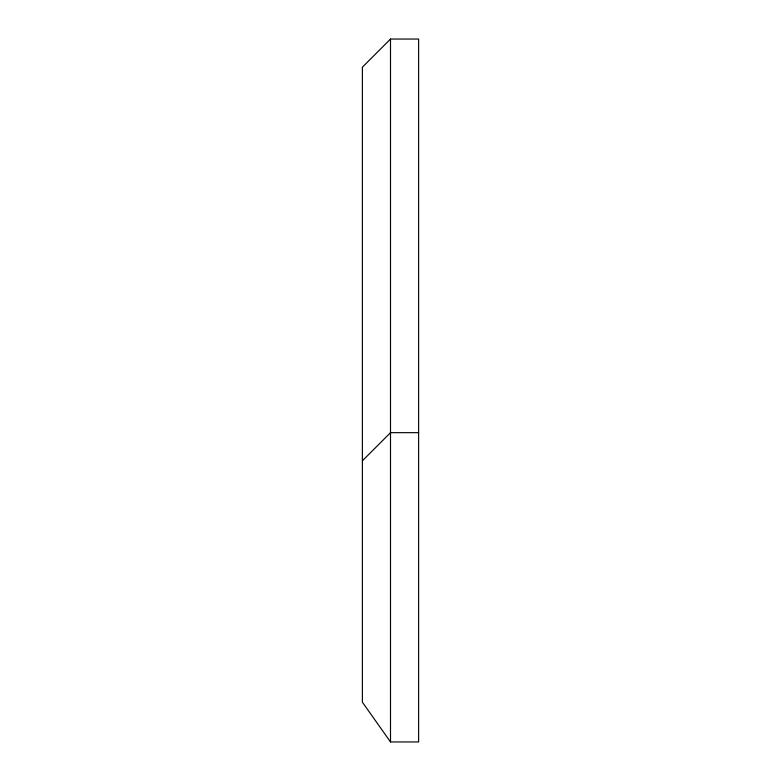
<?xml version="1.0" encoding="UTF-8"?>
<svg xmlns="http://www.w3.org/2000/svg" width="781" height="781" viewBox="0 0 781 781"><rect width="100%" height="100%" fill="white"/><g stroke="black" fill="none" stroke-linecap="round" stroke-linejoin="round"><path stroke-width="1.17" d="M390.5 39.05L362.384 67.166L362.384 702.187L390.5 741.95L418.616 741.95L418.616 39.05L390.5 39.05L390.5 741.95M362.384 460.79L390.5 432.674L418.616 432.674"/></g></svg>
